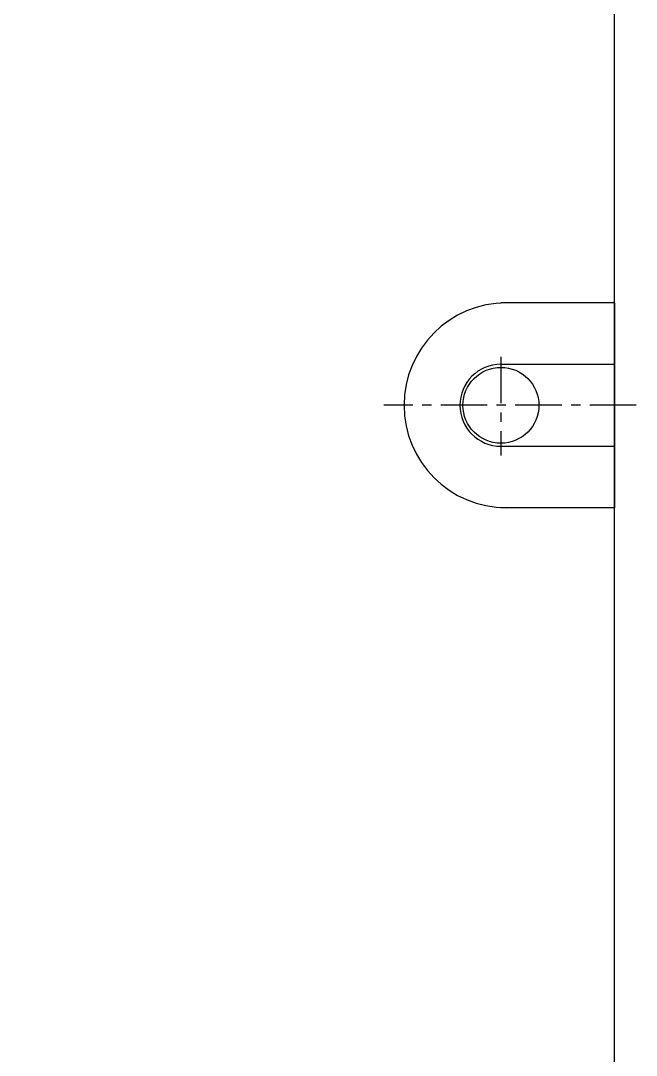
# Model space of a CAD drawing. Extents: x 2897 to 9100, y -47 to 2481.
# Drawn here: x 4712 to 5043, y 662 to 1217 of the extents above; entities that cross this region are included whole.
import ezdxf

# ---------------------------------------------------------------- set-up
doc = ezdxf.new("R2010")
doc.units = 0
doc.header["$LTSCALE"] = 20
doc.header["$MEASUREMENT"] = 0
doc.linetypes.add('CENTER', pattern=[2, 1.25, -0.25, 0.25, -0.25])
for name, color, linetype in [('1', 7, 'CONTINUOUS'), ('4', 4, 'CONTINUOUS'), ('6', 6, 'CONTINUOUS')]:
    doc.layers.add(name, color=color, linetype=linetype)

msp = doc.modelspace()

# ---------------------------------------------------------------- linework, layer by layer
at = {"layer": '1', "color": 1, "linetype": 'CENTER'}
for p, q in [((4970.2, 1036.83), (4970.2, 983.83)), ((5042.88, 1010.77), (4907.36, 1010.77))]:
    msp.add_line(p, q, dxfattribs=at)
at = {"layer": '4'}
for p, q in [((5031.2, 1065.77), (4970.2, 1065.77)), ((5031.2, 1065.77), (5031.2, 955.77)), ((4970.2, 1032.77), (5031.2, 1032.77)), ((4970.2, 988.77), (5031.2, 988.77)), ((5031.2, 955.77), (4970.2, 955.77))]:
    msp.add_line(p, q, dxfattribs=at)
msp.add_circle((4970.2, 1010.77), 20.38, dxfattribs=at)
for centre, radius in [((4973.2, 1010.77), 55), ((4970.2, 1010.77), 22)]:
    msp.add_arc(centre, radius, 90, 270, dxfattribs=at)
at = {"layer": '6'}
msp.add_lwpolyline([(4268.83, 2225.81), (3103.7, 2225.81), (3103.7, 300.77), (5031.2, 300.77), (5031.2, 1325.77)], dxfattribs=at)

doc.saveas('drawing.dxf')
